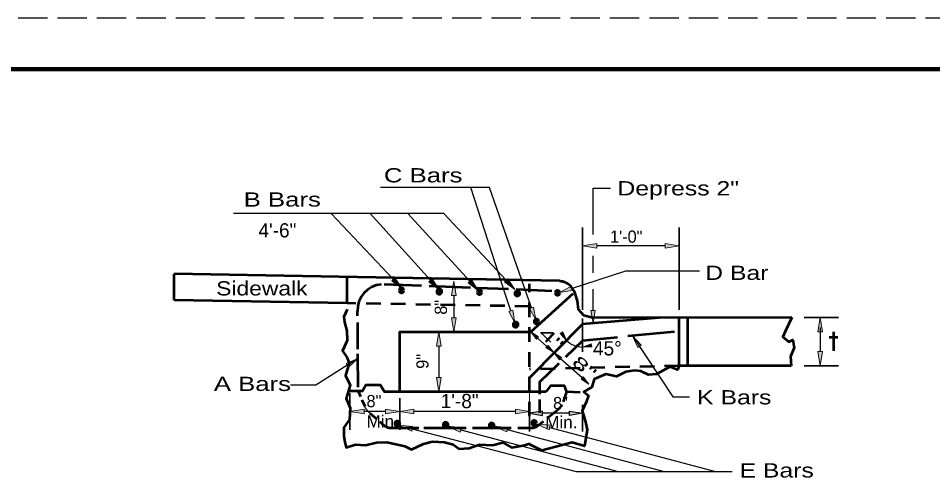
# Model space of a CAD drawing. Extents: x 90.4 to 125.8, y 0.5 to 22.5.
# Drawn here: x 109.05 to 118.05, y 18.03 to 22.55 of the extents above; entities that cross this region are included whole.
import ezdxf

# ---------------------------------------------------------------- set-up
doc = ezdxf.new("R2010")
doc.units = 0
doc.header["$LTSCALE"] = 0.048
doc.linetypes.add('LONG_DASHED', pattern=[7.5, 6, -1.5])
doc.linetypes.add('MEDIUM_DASHED', pattern=[4.5, 3, -1.5])
for name, color, linetype, lineweight in [('1', 7, 'Continuous', 53), ('2', 7, 'MEDIUM_DASHED', 53), ('3', 7, 'Continuous', 13), ('6', 7, 'Continuous', 13)]:
    doc.layers.add(name, color=color, linetype=linetype, lineweight=lineweight)

msp = doc.modelspace()

# ---------------------------------------------------------------- hatches: boundary and pattern name
at = {"layer": '1'}
for points in [[(114.74325, 20.28975), (114.74325, 20.33642), (114.60325, 20.31308), (114.60325, 20.31308)], [(115.41408, 20.28975), (115.41408, 20.33642), (115.55408, 20.31308), (115.55408, 20.31308)], [(113.36083, 19.82575), (113.31417, 19.82575), (113.3375, 19.96567), (113.3375, 19.96567)], [(113.36083, 19.60592), (113.31417, 19.60592), (113.3375, 19.46592), (113.3375, 19.46592)], [(116.962, 19.46792), (116.91533, 19.46792), (116.93867, 19.60783), (116.93867, 19.60783)], [(113.21192, 19.32592), (113.16525, 19.32592), (113.18858, 19.46592), (113.18858, 19.46592)], [(114.151, 19.39475), (114.171, 19.41717), (114.094, 19.46592), (114.094, 19.46592)], [(114.40933, 19.46767), (114.38383, 19.45183), (114.44425, 19.3835), (114.44425, 19.3835)], [(114.24325, 19.31217), (114.26325, 19.3345), (114.32033, 19.26325), (114.32033, 19.26325)], [(114.689, 19.34942), (114.6945, 19.31992), (114.60325, 19.31808), (114.60325, 19.31808)], [(114.37733, 19.19217), (114.39733, 19.2145), (114.32033, 19.26333), (114.32033, 19.26333)], [(116.96192, 19.27308), (116.91525, 19.27308), (116.93858, 19.13308), (116.93858, 19.13308)], [(113.21192, 19.01708), (113.16525, 19.01708), (113.18858, 18.87708), (113.18858, 18.87708)], [(114.58917, 19.00242), (114.60917, 19.02475), (114.66617, 18.95358), (114.66617, 18.95358)], [(112.456, 18.661), (112.456, 18.70775), (112.316, 18.68433), (112.316, 18.68433)], [(112.66517, 18.661), (112.66517, 18.70775), (112.80517, 18.68433), (112.80517, 18.68433)], [(112.94517, 18.661), (112.94517, 18.70775), (112.80517, 18.68433), (112.80517, 18.68433)], [(113.94258, 18.661), (113.94258, 18.70775), (114.08258, 18.68433), (114.08258, 18.68433)], [(114.20758, 18.64567), (114.20758, 18.68733), (114.08258, 18.6665), (114.08258, 18.6665)], [(114.476, 18.64567), (114.476, 18.68733), (114.601, 18.6665), (114.601, 18.6665)]]:
    msp.add_hatch(color=256, dxfattribs=at).paths.add_polyline_path(points)
at = {"layer": '3'}
for points in [[(112.75758, 19.99692), (112.72733, 19.96833), (112.82842, 19.89192), (112.82842, 19.89192)], [(113.12358, 19.98758), (113.09267, 19.95967), (113.19192, 19.88092), (113.19192, 19.88092)], [(113.50975, 19.97792), (113.47908, 19.94983), (113.57883, 19.87158), (113.57883, 19.87158)], [(113.86667, 19.98833), (113.83625, 19.95992), (113.93675, 19.88283), (113.93675, 19.88283)], [(114.50058, 19.87267), (114.48767, 19.91225), (114.37533, 19.8535), (114.37533, 19.8535)], [(114.12042, 19.70933), (114.08108, 19.69558), (114.142, 19.58442), (114.142, 19.58442)], [(113.91758, 19.67992), (113.87792, 19.66717), (113.93633, 19.55467), (113.93633, 19.55467)], [(114.7265, 19.67717), (114.68483, 19.67717), (114.70567, 19.55217), (114.70567, 19.55217)], [(115.14533, 19.31183), (115.18, 19.33483), (115.0935, 19.42742), (115.0935, 19.42742)], [(112.27783, 19.15642), (112.30017, 19.12125), (112.39458, 19.20575), (112.39458, 19.20575)], [(112.92275, 18.492), (112.9345, 18.53717), (112.79317, 18.54983), (112.79317, 18.54983)], [(113.40067, 18.482), (113.41258, 18.52708), (113.27125, 18.54025), (113.27125, 18.54025)], [(113.857, 18.48317), (113.869, 18.52817), (113.72775, 18.54167), (113.72775, 18.54167)], [(114.27367, 18.50358), (114.28558, 18.54867), (114.14425, 18.56192), (114.14425, 18.56192)]]:
    msp.add_hatch(color=256, dxfattribs=at).paths.add_polyline_path(points)

# ---------------------------------------------------------------- linework, layer by layer
at = {"layer": '1', "linetype": 'LONG_DASHED', "lineweight": 25}
msp.add_line((125.63608, 22.549), (90.43608, 22.549), dxfattribs=at)
at = {"layer": '1', "lineweight": 158}
msp.add_line((125.55275, 22.049), (93.05275, 22.049), dxfattribs=at)
at = {"layer": '1', "lineweight": 35}
for p, q in [((114.60325, 19.68358), (114.60325, 20.49308)), ((115.55408, 19.68358), (115.55408, 20.49308)), ((116.783, 19.60792), (117.11867, 19.60792)), ((114.60325, 19.26958), (114.60325, 19.59817)), ((116.783, 19.13308), (117.11867, 19.13308)), ((112.316, 18.50442), (112.316, 18.86442)), ((112.80517, 18.8145), (112.80517, 18.50442)), ((114.08258, 18.749), (114.08258, 18.4865)), ((114.601, 18.749), (114.601, 18.4865))]:
    msp.add_line(p, q, dxfattribs=at)
at = {"layer": '1', "lineweight": 25}
for p, q in [((115.41408, 20.31308), (114.74325, 20.31308)), ((113.3375, 19.82575), (113.3375, 19.60592)), ((116.93858, 19.51083), (116.93858, 19.27308)), ((114.25325, 19.32333), (114.161, 19.406)), ((113.18858, 19.32592), (113.18858, 19.01708)), ((114.59917, 19.01358), (114.38733, 19.20333)), ((112.66517, 18.68442), (112.456, 18.68442)), ((113.94258, 18.68442), (112.94517, 18.68442)), ((114.476, 18.6665), (114.20758, 18.6665))]:
    msp.add_line(p, q, dxfattribs=at)
at = {"layer": '1'}
for p, q in [((110.58817, 19.77958), (110.58817, 20.03725)), ((114.37725, 19.9675), (110.58817, 20.03725)), ((112.28958, 19.74825), (112.28958, 20.00592)), ((113.019, 19.91917), (112.65058, 19.93375)), ((113.50042, 19.90008), (113.09583, 19.91608)), ((113.87467, 19.88525), (113.565, 19.8975)), ((114.29967, 19.86842), (113.95133, 19.88217)), ((112.28958, 19.74825), (110.58817, 19.77958)), ((112.39142, 19.62425), (112.39117, 19.66908)), ((116.66092, 19.60717), (114.70117, 19.60408)), ((115.55408, 19.13308), (115.55408, 19.60542)), ((115.63775, 19.13308), (115.63775, 19.60558)), ((112.39358, 19.29633), (112.39183, 19.56033)), ((115.50608, 19.46717), (115.04908, 19.42317)), ((114.60225, 19.37933), (114.43417, 19.21775)), ((114.945, 19.41317), (114.60325, 19.38025)), ((112.39608, 18.92192), (112.39392, 19.24975)), ((116.65467, 19.13308), (115.55408, 19.13308)), ((112.39633, 18.88308), (112.41933, 18.83092)), ((112.43325, 18.79925), (112.46125, 18.73567)), ((114.17942, 18.80317), (114.17942, 18.6725)), ((114.41642, 18.77975), (114.44858, 18.87683)), ((114.25958, 18.62183), (114.36908, 18.71117)), ((112.51075, 18.66867), (112.5755, 18.61292)), ((112.60833, 18.58458), (112.647, 18.55133)), ((114.17175, 18.55017), (114.21975, 18.58933)), ((112.72508, 18.52225), (112.99383, 18.52225)), ((113.04217, 18.52225), (113.45725, 18.52225)), ((113.52075, 18.52225), (113.89992, 18.52225)), ((113.96508, 18.52225), (114.09325, 18.52225))]:
    msp.add_line(p, q, dxfattribs=at)
at = {"layer": '1', "lineweight": 13}
for p, q in [((113.1375, 19.46592), (113.00858, 19.46592)), ((113.28075, 19.46592), (113.1575, 19.46592)), ((112.80517, 18.8145), (112.80517, 18.50442)), ((113.25108, 18.87708), (113.36858, 18.87708)), ((114.08258, 18.74092), (114.08258, 18.86442)), ((114.44858, 18.87683), (114.45433, 18.87683)), ((114.071, 18.36642), (114.06483, 18.354))]:
    msp.add_line(p, q, dxfattribs=at)
for points in [[(114.74325, 20.28975), (114.74325, 20.33642), (114.60325, 20.31308), (114.60325, 20.31308)], [(115.41408, 20.28975), (115.41408, 20.33642), (115.55408, 20.31308), (115.55408, 20.31308)], [(113.36083, 19.82575), (113.31417, 19.82575), (113.3375, 19.96567), (113.3375, 19.96567)], [(113.36083, 19.60592), (113.31417, 19.60592), (113.3375, 19.46592), (113.3375, 19.46592)], [(116.962, 19.46792), (116.91533, 19.46792), (116.93867, 19.60783), (116.93867, 19.60783)], [(113.21192, 19.32592), (113.16525, 19.32592), (113.18858, 19.46592), (113.18858, 19.46592)], [(114.151, 19.39475), (114.171, 19.41717), (114.094, 19.46592), (114.094, 19.46592)], [(114.40933, 19.46767), (114.38383, 19.45183), (114.44425, 19.3835), (114.44425, 19.3835)], [(114.24325, 19.31217), (114.26325, 19.3345), (114.32033, 19.26325), (114.32033, 19.26325)], [(114.689, 19.34942), (114.6945, 19.31992), (114.60325, 19.31808), (114.60325, 19.31808)], [(114.37733, 19.19217), (114.39733, 19.2145), (114.32033, 19.26333), (114.32033, 19.26333)], [(116.96192, 19.27308), (116.91525, 19.27308), (116.93858, 19.13308), (116.93858, 19.13308)], [(113.21192, 19.01708), (113.16525, 19.01708), (113.18858, 18.87708), (113.18858, 18.87708)], [(114.58917, 19.00242), (114.60917, 19.02475), (114.66617, 18.95358), (114.66617, 18.95358)], [(112.456, 18.661), (112.456, 18.70775), (112.316, 18.68433), (112.316, 18.68433)], [(112.66517, 18.661), (112.66517, 18.70775), (112.80517, 18.68433), (112.80517, 18.68433)], [(112.94517, 18.661), (112.94517, 18.70775), (112.80517, 18.68433), (112.80517, 18.68433)], [(113.94258, 18.661), (113.94258, 18.70775), (114.08258, 18.68433), (114.08258, 18.68433)]]:
    msp.add_lwpolyline(points, close=True, dxfattribs=at)
at = {"layer": '1'}
for points in [[(114.70117, 19.60408), (114.61525, 19.62808), (114.56375, 19.68817), (114.55225, 19.77233), (114.52367, 19.86242), (114.48925, 19.9165), (114.45617, 19.94075)], [(112.80517, 18.87708), (112.80517, 19.46592), (114.094, 19.46592), (114.51217, 19.84442)], [(112.2895, 19.68817), (112.25517, 19.61608), (112.26083, 19.562), (112.28375, 19.47792), (112.2895, 19.38175), (112.24367, 19.27967), (112.28375, 19.21958), (112.30667, 19.1595), (112.27233, 19.03933), (112.31817, 18.94317), (112.27808, 18.811), (112.31817, 18.72092), (112.31242, 18.60675), (112.25517, 18.52858), (112.25517, 18.4445), (112.26658, 18.38442), (112.27808, 18.33033), (112.36967, 18.36042), (112.46708, 18.35442), (112.57592, 18.37842), (112.679, 18.38442), (112.7535, 18.36642), (112.85658, 18.34233), (112.91958, 18.31233), (113.03992, 18.36642), (113.12583, 18.39042), (113.24608, 18.38442), (113.33208, 18.36042), (113.38933, 18.31833), (113.48667, 18.32433), (113.58983, 18.36042), (113.71583, 18.35442), (113.81892, 18.37842), (113.90483, 18.33033), (114.01942, 18.34842), (114.071, 18.36642)], [(115.35775, 19.60508), (114.60325, 19.54392), (114.08258, 19.01508)], [(116.66092, 19.60717), (116.60208, 19.48383), (116.5735, 19.41775), (116.63075, 19.36967), (116.67083, 19.38767), (116.68225, 19.30958), (116.64792, 19.22542), (116.65467, 19.13308)], [(114.37008, 19.15625), (114.17942, 18.973), (114.17942, 18.85433)], [(115.55408, 19.13308), (115.53675, 19.09317), (115.46233, 19.12325), (115.33058, 19.05108), (115.25042, 19.04508), (115.17592, 19.08117), (115.11292, 19.08717), (115.02708, 19.07517), (114.93542, 19.02708), (114.83233, 19.05108), (114.71775, 19.003), (114.69483, 18.92492), (114.61467, 18.87683), (114.6605, 18.84075), (114.63758, 18.77467), (114.5975, 18.6905), (114.63183, 18.58233), (114.64908, 18.50425), (114.62042, 18.342), (114.50017, 18.378), (114.33975, 18.336), (114.20233, 18.29992), (114.071, 18.36642)], [(114.24283, 18.87708), (112.65608, 18.87708), (112.616, 18.94317), (112.47283, 18.94317), (112.43842, 18.88308), (112.29992, 18.88308)], [(114.58033, 18.87083), (114.44858, 18.87683), (114.42567, 18.93692), (114.28825, 18.93692), (114.24283, 18.87708)]]:
    msp.add_lwpolyline(points, dxfattribs=at)
at = {"layer": '1', "lineweight": 25}
for points in [[(114.20758, 18.64567), (114.20758, 18.68733), (114.08258, 18.6665), (114.08258, 18.6665)], [(114.476, 18.64567), (114.476, 18.68733), (114.601, 18.6665), (114.601, 18.6665)]]:
    msp.add_lwpolyline(points, close=True, dxfattribs=at)
at = {"layer": '1'}
msp.add_arc((112.64067, 19.68392), 0.25, 94.40748, 183.40956, dxfattribs=at)
at = {"layer": '1', "lineweight": 80}
for centre, radius, start, end in [((112.82208, 19.87442), 0.01862, 0, 180), ((112.82208, 19.87442), 0.01862, 180, 0), ((113.19433, 19.86242), 0.01862, 0, 180), ((113.5895, 19.85642), 0.01858, 0, 180), ((113.19433, 19.86242), 0.01862, 180, 0), ((113.5895, 19.85642), 0.01858, 180, 0), ((113.96183, 19.84442), 0.01862, 0, 180), ((113.96183, 19.84442), 0.01862, 180, 0), ((114.357, 19.85042), 0.01862, 0, 180), ((114.357, 19.85042), 0.01862, 180, 0), ((113.94458, 19.538), 0.01858, 0, 180), ((113.94458, 19.538), 0.01858, 180, 0), ((114.15083, 19.568), 0.01862, 0, 180), ((114.15083, 19.568), 0.01862, 180, 0), ((112.782, 18.56467), 0.01862, 0, 180), ((112.782, 18.56467), 0.01862, 180, 0), ((113.25733, 18.55267), 0.01862, 0, 180), ((113.25733, 18.55267), 0.01862, 180, 0), ((113.70983, 18.54667), 0.01862, 0, 180), ((113.70983, 18.54667), 0.01862, 180, 0), ((114.12792, 18.57067), 0.01862, 0, 180), ((114.12792, 18.57067), 0.01862, 180, 0)]:
    msp.add_arc(centre, radius, start, end, dxfattribs=at)
at = {"layer": '1', "lineweight": 25}
msp.add_spline([(112.51075, 18.66867), (112.50925, 18.67), (112.50775, 18.67142), (112.50625, 18.67275), (112.50475, 18.67408), (112.50325, 18.6755), (112.50183, 18.67692), (112.50042, 18.67833), (112.499, 18.67975), (112.49758, 18.68117), (112.49625, 18.68258), (112.49483, 18.68408), (112.4935, 18.68558), (112.49217, 18.687), (112.49092, 18.6885), (112.48958, 18.69008), (112.48833, 18.69158), (112.48708, 18.69308), (112.48583, 18.69467), (112.48458, 18.69625), (112.48342, 18.69783), (112.48225, 18.69942), (112.48108, 18.701), (112.47992, 18.70258), (112.47875, 18.70425), (112.47767, 18.70583), (112.4765, 18.7075), (112.47542, 18.70917), (112.47442, 18.71083), (112.47333, 18.71258), (112.47233, 18.71425), (112.47125, 18.716), (112.47025, 18.71775), (112.46933, 18.71942), (112.46833, 18.72117), (112.46742, 18.723), (112.46642, 18.72475), (112.46558, 18.72658), (112.46467, 18.72833), (112.46375, 18.73017), (112.46292, 18.732), (112.46208, 18.73383), (112.46125, 18.73567)], degree=3, dxfattribs=at)
at = {"layer": '1'}
for points in [[(114.36908, 18.71117), (114.37067, 18.7125), (114.37225, 18.71383), (114.37383, 18.71517), (114.37533, 18.7165), (114.37683, 18.71792), (114.37833, 18.71925), (114.37975, 18.72067), (114.38117, 18.72208), (114.38258, 18.72358), (114.384, 18.725), (114.38533, 18.7265), (114.38667, 18.728), (114.388, 18.7295), (114.38933, 18.731), (114.39058, 18.7325), (114.39183, 18.73408), (114.39308, 18.73558), (114.39425, 18.73717), (114.39542, 18.73883), (114.39658, 18.74042), (114.39775, 18.742), (114.39883, 18.74367), (114.4, 18.74533), (114.401, 18.747), (114.40133, 18.74742)], [(112.647, 18.55133), (112.64858, 18.54992), (112.65025, 18.54858), (112.65183, 18.54733), (112.6535, 18.546), (112.65517, 18.54483), (112.65683, 18.54358), (112.6585, 18.54242), (112.66017, 18.54125), (112.66192, 18.54017), (112.66367, 18.53908), (112.66533, 18.53808), (112.66708, 18.53708), (112.66883, 18.53608), (112.67058, 18.53517), (112.67242, 18.53425), (112.67417, 18.53342), (112.676, 18.53258), (112.67783, 18.53175), (112.67967, 18.531), (112.6815, 18.53025), (112.68333, 18.5295), (112.68517, 18.52883), (112.68708, 18.52817), (112.689, 18.52758), (112.69092, 18.527), (112.69283, 18.5265), (112.69475, 18.52592), (112.69667, 18.5255), (112.69858, 18.525), (112.70058, 18.52458), (112.70258, 18.52425), (112.7045, 18.52392), (112.7065, 18.52358), (112.70858, 18.52333), (112.71058, 18.52308), (112.71258, 18.52283), (112.71467, 18.52267), (112.71675, 18.5225), (112.71883, 18.52242), (112.72092, 18.52233), (112.723, 18.52225), (112.72508, 18.52225)], [(114.09325, 18.52225), (114.09533, 18.52225), (114.09742, 18.52233), (114.0995, 18.52242), (114.10158, 18.5225), (114.10367, 18.52267), (114.10567, 18.52283), (114.10775, 18.523), (114.10975, 18.52325), (114.11175, 18.5235), (114.11375, 18.52383), (114.11575, 18.52417), (114.11775, 18.5245), (114.11967, 18.52492), (114.12167, 18.52533), (114.12358, 18.52583), (114.1255, 18.52633), (114.12742, 18.52683), (114.12933, 18.52733), (114.13125, 18.52792), (114.13308, 18.52858), (114.135, 18.52925), (114.13683, 18.52992), (114.13875, 18.53058), (114.14058, 18.53133), (114.14242, 18.53217), (114.14417, 18.53292), (114.146, 18.53375), (114.14783, 18.53467), (114.14958, 18.53558), (114.15133, 18.5365), (114.15317, 18.53742), (114.15492, 18.53842), (114.15658, 18.5395), (114.15833, 18.5405), (114.16008, 18.54158), (114.16175, 18.54275), (114.1635, 18.54392), (114.16517, 18.54508), (114.16683, 18.54625), (114.1685, 18.5475), (114.17017, 18.54883), (114.17175, 18.55017)]]:
    msp.add_spline(points, degree=3, dxfattribs=at)
at = {"layer": '2'}
for p, q in [((114.08258, 18.63675), (114.08258, 19.9405)), ((114.08258, 19.71758), (112.28958, 19.74825)), ((115.55408, 19.13308), (114.08258, 19.09942))]:
    msp.add_line(p, q, dxfattribs=at)
at = {"layer": '3', "lineweight": 25}
for p, q in [((113.84967, 19.82208), (113.50442, 20.88675)), ((114.70567, 20.87842), (114.87808, 20.87842)), ((114.70567, 20.42458), (114.70567, 20.87842)), ((113.23875, 20.62992), (111.17092, 20.62992)), ((112.74242, 19.98267), (112.12933, 20.62992)), ((113.10808, 19.97358), (112.51475, 20.62992)), ((113.49442, 19.96383), (112.88458, 20.62992)), ((114.70567, 20.04625), (114.70567, 20.2155)), ((114.70567, 19.67717), (114.70567, 19.88692)), ((113.89775, 19.67358), (113.84958, 19.82208)), ((115.09367, 19.42725), (115.491, 18.82883)), ((112.3945, 19.20567), (111.97992, 18.94317)), ((111.97992, 18.94317), (111.732, 18.94317)), ((115.491, 18.82883), (115.65417, 18.82883)), ((114.27967, 18.52617), (115.90908, 18.09558)), ((113.40658, 18.5045), (114.95258, 18.09558)), ((113.863, 18.50567), (115.40508, 18.09558))]:
    msp.add_line(p, q, dxfattribs=at)
at = {"layer": '3', "lineweight": 53}
for p, q in [((117.07133, 19.46825), (117.07133, 19.27925)), ((117.11367, 19.41075), (117.0275, 19.41075))]:
    msp.add_line(p, q, dxfattribs=at)
at = {"layer": '3', "lineweight": 25}
for points in [[(114.10075, 19.70242), (113.68667, 20.88675), (112.61517, 20.88675)], [(113.85142, 19.97417), (113.80608, 20.02267), (113.23875, 20.62992)], [(114.49408, 19.8925), (115.02708, 20.06675), (115.75283, 20.06675)], [(112.92867, 18.51458), (114.54025, 18.09558), (116.07517, 18.09558)]]:
    msp.add_lwpolyline(points, dxfattribs=at)
at = {"layer": '3'}
for points in [[(112.75758, 19.99692), (112.72733, 19.96833), (112.82842, 19.89192), (112.82842, 19.89192)], [(113.12358, 19.98758), (113.09267, 19.95967), (113.19192, 19.88092), (113.19192, 19.88092)], [(113.50975, 19.97792), (113.47908, 19.94983), (113.57883, 19.87158), (113.57883, 19.87158)], [(113.86667, 19.98833), (113.83625, 19.95992), (113.93675, 19.88283), (113.93675, 19.88283)], [(114.50058, 19.87267), (114.48767, 19.91225), (114.37533, 19.8535), (114.37533, 19.8535)], [(114.12042, 19.70933), (114.08108, 19.69558), (114.142, 19.58442), (114.142, 19.58442)], [(113.91758, 19.67992), (113.87792, 19.66717), (113.93633, 19.55467), (113.93633, 19.55467)], [(114.7265, 19.67717), (114.68483, 19.67717), (114.70567, 19.55217), (114.70567, 19.55217)], [(115.14533, 19.31183), (115.18, 19.33483), (115.0935, 19.42742), (115.0935, 19.42742)], [(112.27783, 19.15642), (112.30017, 19.12125), (112.39458, 19.20575), (112.39458, 19.20575)], [(112.92275, 18.492), (112.9345, 18.53717), (112.79317, 18.54983), (112.79317, 18.54983)], [(113.40067, 18.482), (113.41258, 18.52708), (113.27125, 18.54025), (113.27125, 18.54025)], [(113.857, 18.48317), (113.869, 18.52817), (113.72775, 18.54167), (113.72775, 18.54167)], [(114.27367, 18.50358), (114.28558, 18.54867), (114.14425, 18.56192), (114.14425, 18.56192)]]:
    msp.add_lwpolyline(points, close=True, dxfattribs=at)
at = {"layer": '3', "lineweight": 25}
msp.add_arc((114.60325, 19.54392), 0.22583, 225.25411, 270, dxfattribs=at)
at = {"layer": '3', "lineweight": 53}
msp.add_spline([(114.37725, 19.9675), (114.37933, 19.96742), (114.38142, 19.96733), (114.3835, 19.96725), (114.3855, 19.96708), (114.38758, 19.96692), (114.38958, 19.96675), (114.39158, 19.9665), (114.39367, 19.96625), (114.39567, 19.966), (114.39758, 19.96567), (114.39958, 19.96533), (114.40158, 19.965), (114.4035, 19.96458), (114.4055, 19.96417), (114.40742, 19.96367), (114.40933, 19.96325), (114.41125, 19.96267), (114.41317, 19.96217), (114.41508, 19.96158), (114.417, 19.961), (114.41883, 19.96042), (114.42075, 19.95975), (114.42258, 19.95908), (114.4245, 19.95833), (114.42633, 19.95758), (114.42817, 19.95683), (114.43, 19.95608), (114.43175, 19.95525), (114.43358, 19.95442), (114.43542, 19.9535), (114.43717, 19.95258), (114.439, 19.95167), (114.44075, 19.95067), (114.4425, 19.94967), (114.44425, 19.94867), (114.446, 19.94767), (114.44767, 19.94658), (114.44942, 19.94542), (114.45117, 19.94433), (114.45283, 19.94317), (114.4545, 19.94192), (114.45617, 19.94075)], degree=3, dxfattribs=at)
at = {"layer": '6'}
for p, q in [((114.60325, 20.31308), (114.60333, 20.31308)), ((113.33725, 19.96575), (113.33733, 19.96575)), ((115.55408, 19.62108), (115.55417, 19.62108)), ((116.72042, 19.65083), (116.7205, 19.65083)), ((114.60325, 19.54392), (114.60333, 19.54392)), ((113.2, 19.46592), (113.20008, 19.46592)), ((113.3375, 19.46592), (113.33758, 19.46592)), ((113.34325, 19.46592), (113.34333, 19.46592)), ((114.094, 19.466), (114.09408, 19.466)), ((114.09658, 19.46892), (114.09667, 19.46892)), ((114.31775, 19.26058), (114.31783, 19.26058)), ((114.31775, 19.2605), (114.31783, 19.2605)), ((114.32033, 19.26333), (114.32042, 19.26333)), ((116.65467, 19.13308), (116.65475, 19.13308)), ((116.93858, 19.13308), (116.93867, 19.13308)), ((114.66367, 18.95075), (114.66375, 18.95075)), ((112.80517, 18.877), (112.80525, 18.877)), ((112.80517, 18.877), (112.80525, 18.877)), ((113.18858, 18.87708), (113.18867, 18.87708)), ((113.18858, 18.87708), (113.18867, 18.87708)), ((112.316, 18.68442), (112.31608, 18.68442)), ((112.316, 18.67767), (112.31608, 18.67767)), ((112.80517, 18.68442), (112.80525, 18.68442)), ((114.08258, 18.67842), (114.08267, 18.67842))]:
    msp.add_line(p, q, dxfattribs=at)
at = {"layer": '6', "lineweight": 25}
for p, q in [((114.08258, 18.6845), (114.08267, 18.6845)), ((114.08258, 18.6665), (114.08267, 18.6665)), ((114.601, 18.67958), (114.60108, 18.67958))]:
    msp.add_line(p, q, dxfattribs=at)

# ---------------------------------------------------------------- texts
at = {"layer": '1'}
msp.add_text('1\'-8"', height=0.14, dxfattribs=at).set_placement((113.20808, 18.71717))
at = {"layer": '3'}
for s, height, width, p in [('C Bars', 0.14, 1.35, (112.64958, 20.93608)), ('Depress 2"', 0.14, 1.3, (114.94583, 20.80833)), ('B Bars', 0.14, 1.35, (111.27092, 20.69825)), ('D Bar', 0.14, 1.3, (115.80858, 19.9775)), ('Sidewalk', 0.14, 1.2, (111.00008, 19.82467)), ('A Bars', 0.14, 1.35, (110.97708, 18.88583)), ('K Bars', 0.14, 1.3, (115.72958, 18.75425)), ('Min.', 0.12, 1.05, (112.47842, 18.52658)), ('Min.', 0.12, 1.05, (114.23492, 18.51975)), ('E Bars', 0.14, 1.3, (116.14683, 18.0355))]:
    msp.add_text(s, height=height, dxfattribs=dict(at, width=width)).set_placement(p)
for s, height, p in [('4\'-6"', 0.14, (111.41575, 20.39492)), ('1\'-0"', 0.12, (114.87242, 20.34317)), ('45°', 0.14, (114.70533, 19.23533)), ('8"', 0.12, (112.47842, 18.72658)), ('8"', 0.12, (114.31275, 18.70708))]:
    msp.add_text(s, height=height, dxfattribs=at).set_placement(p)
for s, p in [('8"', (113.26933, 19.63558)), ('9"', (113.0885, 19.10392))]:
    msp.add_text(s, height=0.12, rotation=90, dxfattribs=at).set_placement(p)
for s, rotation, width, p in [('4"', 317.097, 1.75, (114.161, 19.44208)), ('8"', 318.148, 1.7, (114.48875, 19.15583))]:
    msp.add_text(s, height=0.12, rotation=rotation, dxfattribs=dict(at, width=width)).set_placement(p)

doc.saveas('drawing.dxf')
